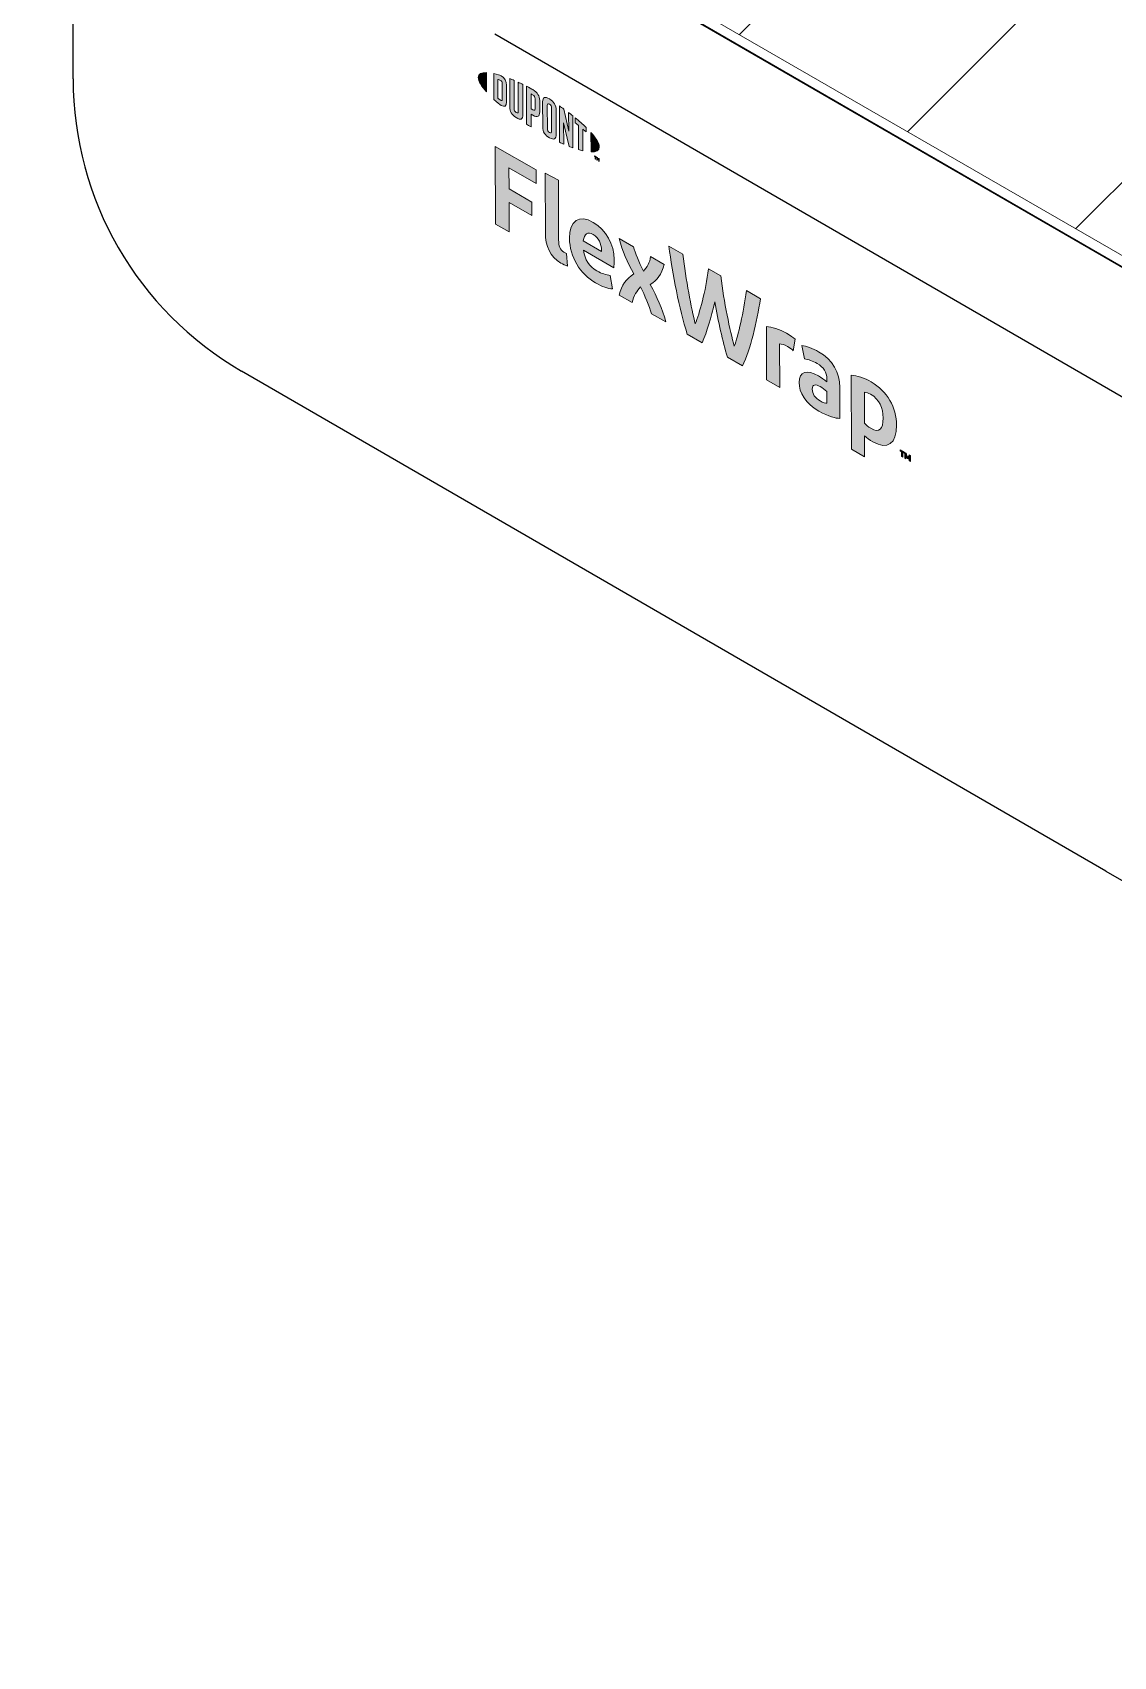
# Model space of a CAD drawing. Extents: x -1328 to 5679, y -4611 to 1603.
# Drawn here: x -863.2 to -805.5, y 869.9 to 956.6 of the extents above; entities that cross this region are included whole.
import ezdxf

# ---------------------------------------------------------------- set-up
doc = ezdxf.new("R2010")
doc.units = 0
doc.header["$MEASUREMENT"] = 0
for name, color, linetype, lineweight in [('G-ANNO-TTLB', 7, 'Continuous', 0), ('Layer 12', 7, 'Continuous', 0), ('TYVEK', 7, 'Continuous', 0)]:
    doc.layers.add(name, color=color, linetype=linetype, lineweight=lineweight)

# ---------------------------------------------------------------- blocks, each defined once
blk = doc.blocks.new('Block_112')
at = {"layer": 'TYVEK', "true_color": 0x003b71, "transparency": 33554687}
h = blk.add_hatch(color=156, dxfattribs=at)
h.dxf.hatch_style = 2
edge = h.paths.add_edge_path()
edge.add_spline(control_points=[(-838.485, 946.333), (-838.485, 946.333), (-838.495, 950.474), (-838.495, 950.474), (-838.495, 950.474), (-836.31, 949.219), (-836.31, 949.219), (-836.31, 949.219), (-836.308, 948.498), (-836.308, 948.498), (-836.308, 948.498), (-837.76, 949.331), (-837.76, 949.331), (-837.76, 949.331), (-837.757, 948.207), (-837.757, 948.207), (-837.757, 948.207), (-836.536, 947.506), (-836.536, 947.506), (-836.536, 947.506), (-836.534, 946.784), (-836.534, 946.784), (-836.534, 946.784), (-837.755, 947.485), (-837.755, 947.485), (-837.755, 947.485), (-837.751, 945.912), (-837.751, 945.912), (-837.751, 945.912), (-838.485, 946.333), (-838.485, 946.333)], knot_values=[0, 0, 0, 0, 1, 1, 1, 2, 2, 2, 3, 3, 3, 4, 4, 4, 5, 5, 5, 6, 6, 6, 7, 7, 7, 8, 8, 8, 9, 9, 9, 10, 10, 10, 10], degree=3, periodic=0)
h = blk.add_hatch(color=156, dxfattribs=at)
h.dxf.hatch_style = 2
edge = h.paths.add_edge_path()
edge.add_spline(control_points=[(-835.112, 945.489), (-835.111, 945.17), (-835.039, 944.957), (-834.834, 944.839), (-834.782, 944.81), (-834.731, 944.786), (-834.685, 944.772), (-834.685, 944.772), (-834.632, 944.098), (-834.632, 944.098), (-834.73, 944.13), (-834.889, 944.197), (-834.991, 944.256), (-835.581, 944.595), (-835.818, 945.174), (-835.82, 945.884), (-835.82, 945.884), (-835.828, 949.043), (-835.828, 949.043), (-835.828, 949.043), (-835.12, 948.684), (-835.12, 948.684), (-835.12, 948.684), (-835.112, 945.489), (-835.112, 945.489)], knot_values=[0, 0, 0, 0, 1, 1, 1, 2, 2, 2, 3, 3, 3, 4, 4, 4, 5, 5, 5, 6, 6, 6, 7, 7, 7, 8, 8, 8, 8], degree=3, periodic=0)
h = blk.add_hatch(color=156, dxfattribs=at)
h.dxf.hatch_style = 2
edge = h.paths.add_edge_path()
edge.add_spline(control_points=[(-833.8, 945.439), (-833.8, 945.439), (-832.826, 944.88), (-832.826, 944.88), (-832.826, 944.88), (-832.826, 944.951), (-832.826, 944.951), (-832.827, 945.282), (-832.981, 945.613), (-833.263, 945.775), (-833.561, 945.946), (-833.755, 945.815), (-833.8, 945.439)], knot_values=[0, 0, 0, 0, 1, 1, 1, 2, 2, 2, 3, 3, 3, 4, 4, 4, 4], degree=3, periodic=0)
edge = h.paths.add_edge_path()
edge.add_spline(control_points=[(-832.242, 942.879), (-832.467, 942.89), (-832.801, 942.999), (-833.139, 943.193), (-833.965, 943.667), (-834.531, 944.595), (-834.533, 945.577), (-834.536, 946.517), (-834.019, 946.859), (-833.265, 946.426), (-832.593, 946.04), (-832.15, 945.236), (-832.148, 944.444), (-832.148, 944.266), (-832.158, 944.118), (-832.168, 944.006), (-832.168, 944.006), (-833.789, 944.937), (-833.789, 944.937), (-833.721, 944.425), (-833.479, 944.074), (-833.069, 943.838), (-832.818, 943.694), (-832.577, 943.62), (-832.356, 943.6), (-832.356, 943.6), (-832.242, 942.879), (-832.242, 942.879)], knot_values=[0, 0, 0, 0, 1, 1, 1, 2, 2, 2, 3, 3, 3, 4, 4, 4, 5, 5, 5, 6, 6, 6, 7, 7, 7, 8, 8, 8, 9, 9, 9, 9], degree=3, periodic=0)
h = blk.add_hatch(color=156, dxfattribs=at)
h.dxf.hatch_style = 2
edge = h.paths.add_edge_path()
edge.add_spline(control_points=[(-831.101, 943.677), (-831.446, 944.312), (-831.719, 944.877), (-831.88, 945.56), (-831.88, 945.56), (-831.115, 945.121), (-831.115, 945.121), (-831.048, 944.816), (-830.821, 944.284), (-830.595, 943.818), (-830.406, 944.034), (-830.242, 944.289), (-830.207, 944.599), (-830.207, 944.599), (-829.489, 944.187), (-829.489, 944.187), (-829.621, 943.648), (-829.845, 943.346), (-830.229, 943.112), (-829.859, 942.42), (-829.606, 941.862), (-829.394, 941.114), (-829.394, 941.114), (-830.159, 941.553), (-830.159, 941.553), (-830.267, 941.946), (-830.525, 942.537), (-830.741, 942.986), (-830.935, 942.773), (-831.119, 942.524), (-831.19, 942.145), (-831.19, 942.145), (-831.877, 942.54), (-831.877, 942.54), (-831.751, 943.081), (-831.511, 943.416), (-831.101, 943.677)], knot_values=[0, 0, 0, 0, 1, 1, 1, 2, 2, 2, 3, 3, 3, 4, 4, 4, 5, 5, 5, 6, 6, 6, 7, 7, 7, 8, 8, 8, 9, 9, 9, 10, 10, 10, 11, 11, 11, 12, 12, 12, 12], degree=3, periodic=0)
h = blk.add_hatch(color=156, dxfattribs=at)
h.dxf.hatch_style = 2
edge = h.paths.add_edge_path()
edge.add_spline(control_points=[(-825.1, 942.784), (-825.1, 942.784), (-824.351, 942.354), (-824.351, 942.354), (-824.543, 941.087), (-824.877, 939.655), (-825.311, 938.77), (-825.311, 938.77), (-826.116, 939.232), (-826.116, 939.232), (-826.369, 940.116), (-826.597, 941.115), (-826.789, 942.194), (-826.982, 941.336), (-827.2, 940.593), (-827.455, 940.001), (-827.455, 940.001), (-828.261, 940.463), (-828.261, 940.463), (-828.674, 941.835), (-829.042, 943.67), (-829.235, 945.158), (-829.235, 945.158), (-828.491, 944.731), (-828.491, 944.731), (-828.329, 943.391), (-828.038, 941.824), (-827.826, 941.011), (-827.608, 941.577), (-827.267, 942.74), (-827.121, 943.944), (-827.121, 943.944), (-826.465, 943.567), (-826.465, 943.567), (-826.308, 942.189), (-825.971, 940.637), (-825.744, 939.816), (-825.54, 940.39), (-825.251, 941.624), (-825.1, 942.784)], knot_values=[0, 0, 0, 0, 1, 1, 1, 2, 2, 2, 3, 3, 3, 4, 4, 4, 5, 5, 5, 6, 6, 6, 7, 7, 7, 8, 8, 8, 9, 9, 9, 10, 10, 10, 11, 11, 11, 12, 12, 12, 13, 13, 13, 13], degree=3, periodic=0)
h = blk.add_hatch(color=156, dxfattribs=at)
h.dxf.hatch_style = 2
edge = h.paths.add_edge_path()
edge.add_spline(control_points=[(-822.958, 940.509), (-822.774, 940.403), (-822.599, 940.279), (-822.496, 940.19), (-822.496, 940.19), (-822.597, 939.581), (-822.597, 939.581), (-822.685, 939.666), (-822.793, 939.74), (-822.9, 939.802), (-823.09, 939.911), (-823.218, 939.943), (-823.326, 939.946), (-823.326, 939.946), (-823.32, 937.627), (-823.32, 937.627), (-823.32, 937.627), (-824.028, 938.033), (-824.028, 938.033), (-824.028, 938.033), (-824.035, 940.867), (-824.035, 940.867), (-823.758, 940.868), (-823.328, 940.721), (-822.958, 940.509)], knot_values=[0, 0, 0, 0, 1, 1, 1, 2, 2, 2, 3, 3, 3, 4, 4, 4, 5, 5, 5, 6, 6, 6, 7, 7, 7, 8, 8, 8, 8], degree=3, periodic=0)
h = blk.add_hatch(color=156, dxfattribs=at)
h.dxf.hatch_style = 2
edge = h.paths.add_edge_path()
edge.add_spline(control_points=[(-820.803, 936.778), (-820.803, 936.778), (-820.804, 937.411), (-820.804, 937.411), (-820.922, 937.509), (-821.045, 937.597), (-821.169, 937.668), (-821.405, 937.803), (-821.589, 937.803), (-821.588, 937.525), (-821.588, 937.276), (-821.434, 937.058), (-821.162, 936.902), (-821.008, 936.813), (-820.88, 936.775), (-820.803, 936.778)], knot_values=[0, 0, 0, 0, 1, 1, 1, 2, 2, 2, 3, 3, 3, 4, 4, 4, 5, 5, 5, 5], degree=3, periodic=0)
edge = h.paths.add_edge_path()
edge.add_spline(control_points=[(-821.232, 936.357), (-821.935, 936.761), (-822.29, 937.36), (-822.291, 937.893), (-822.292, 938.478), (-821.878, 938.583), (-821.262, 938.235), (-821.119, 938.153), (-820.934, 938.023), (-820.805, 937.926), (-820.805, 937.926), (-820.806, 938.068), (-820.806, 938.068), (-820.807, 938.429), (-820.987, 938.703), (-821.33, 938.901), (-821.556, 939.03), (-821.797, 939.127), (-822.007, 939.147), (-822.007, 939.147), (-822.137, 939.86), (-822.137, 939.86), (-821.917, 939.84), (-821.563, 939.708), (-821.25, 939.528), (-820.496, 939.095), (-820.12, 938.419), (-820.118, 937.62), (-820.118, 937.62), (-820.114, 935.975), (-820.114, 935.975), (-820.324, 935.972), (-820.719, 936.063), (-821.232, 936.357)], knot_values=[0, 0, 0, 0, 1, 1, 1, 2, 2, 2, 3, 3, 3, 4, 4, 4, 5, 5, 5, 6, 6, 6, 7, 7, 7, 8, 8, 8, 9, 9, 9, 10, 10, 10, 11, 11, 11, 11], degree=3, periodic=0)
h = blk.add_hatch(color=156, dxfattribs=at)
h.dxf.hatch_style = 2
edge = h.paths.add_edge_path()
edge.add_spline(control_points=[(-818.468, 935.444), (-818.017, 935.185), (-817.807, 935.384), (-817.809, 935.993), (-817.81, 936.525), (-818.006, 936.992), (-818.473, 937.26), (-818.601, 937.334), (-818.693, 937.357), (-818.801, 937.372), (-818.801, 937.372), (-818.797, 935.715), (-818.797, 935.715), (-818.699, 935.612), (-818.617, 935.53), (-818.468, 935.444)], knot_values=[0, 0, 0, 0, 1, 1, 1, 2, 2, 2, 3, 3, 3, 4, 4, 4, 5, 5, 5, 5], degree=3, periodic=0)
edge = h.paths.add_edge_path()
edge.add_spline(control_points=[(-818.364, 934.723), (-818.544, 934.826), (-818.667, 934.92), (-818.795, 935.047), (-818.795, 935.047), (-818.793, 933.923), (-818.793, 933.923), (-818.793, 933.923), (-819.495, 934.326), (-819.495, 934.326), (-819.495, 934.326), (-819.505, 938.272), (-819.505, 938.272), (-819.213, 938.258), (-818.803, 938.123), (-818.439, 937.914), (-817.597, 937.431), (-817.093, 936.551), (-817.091, 935.604), (-817.088, 934.634), (-817.564, 934.263), (-818.364, 934.723)], knot_values=[0, 0, 0, 0, 1, 1, 1, 2, 2, 2, 3, 3, 3, 4, 4, 4, 5, 5, 5, 6, 6, 6, 7, 7, 7, 7], degree=3, periodic=0)
h = blk.add_hatch(color=156, dxfattribs=at)
h.dxf.hatch_style = 2
edge = h.paths.add_edge_path()
edge.add_spline(control_points=[(-816.583, 934.118), (-816.556, 934.03), (-816.532, 933.964), (-816.5, 933.893), (-816.47, 933.929), (-816.449, 933.969), (-816.424, 934.026), (-816.424, 934.026), (-816.35, 933.984), (-816.35, 933.984), (-816.35, 933.984), (-816.349, 933.678), (-816.349, 933.678), (-816.349, 933.678), (-816.414, 933.715), (-816.414, 933.715), (-816.414, 933.715), (-816.414, 933.856), (-816.414, 933.856), (-816.414, 933.856), (-816.411, 933.902), (-816.411, 933.902), (-816.431, 933.868), (-816.456, 933.834), (-816.477, 933.807), (-816.477, 933.807), (-816.526, 933.836), (-816.526, 933.836), (-816.549, 933.888), (-816.574, 933.951), (-816.595, 934.01), (-816.595, 934.01), (-816.592, 933.958), (-816.592, 933.958), (-816.592, 933.958), (-816.591, 933.817), (-816.591, 933.817), (-816.591, 933.817), (-816.656, 933.854), (-816.656, 933.854), (-816.656, 933.854), (-816.657, 934.16), (-816.657, 934.16), (-816.657, 934.16), (-816.583, 934.118), (-816.583, 934.118)], knot_values=[0, 0, 0, 0, 1, 1, 1, 2, 2, 2, 3, 3, 3, 4, 4, 4, 5, 5, 5, 6, 6, 6, 7, 7, 7, 8, 8, 8, 9, 9, 9, 10, 10, 10, 11, 11, 11, 12, 12, 12, 13, 13, 13, 14, 14, 14, 15, 15, 15, 15], degree=3, periodic=0)
edge = h.paths.add_edge_path()
edge.add_spline(control_points=[(-816.829, 934.191), (-816.829, 934.191), (-816.9, 934.232), (-816.9, 934.232), (-816.9, 934.232), (-816.9, 934.3), (-816.9, 934.3), (-816.9, 934.3), (-816.686, 934.177), (-816.686, 934.177), (-816.686, 934.177), (-816.686, 934.109), (-816.686, 934.109), (-816.686, 934.109), (-816.757, 934.15), (-816.757, 934.15), (-816.757, 934.15), (-816.757, 933.912), (-816.757, 933.912), (-816.757, 933.912), (-816.828, 933.953), (-816.828, 933.953), (-816.828, 933.953), (-816.829, 934.191), (-816.829, 934.191)], knot_values=[0, 0, 0, 0, 1, 1, 1, 2, 2, 2, 3, 3, 3, 4, 4, 4, 5, 5, 5, 6, 6, 6, 7, 7, 7, 8, 8, 8, 8], degree=3, periodic=0)
at = {"layer": 'TYVEK'}
for points, knots in [([(-838.485, 946.333), (-838.485, 946.333), (-838.495, 950.474), (-838.495, 950.474), (-838.495, 950.474), (-836.31, 949.219), (-836.31, 949.219), (-836.31, 949.219), (-836.308, 948.498), (-836.308, 948.498), (-836.308, 948.498), (-837.76, 949.331), (-837.76, 949.331), (-837.76, 949.331), (-837.757, 948.207), (-837.757, 948.207), (-837.757, 948.207), (-836.536, 947.506), (-836.536, 947.506), (-836.536, 947.506), (-836.534, 946.784), (-836.534, 946.784), (-836.534, 946.784), (-837.755, 947.485), (-837.755, 947.485), (-837.755, 947.485), (-837.751, 945.912), (-837.751, 945.912), (-837.751, 945.912), (-838.485, 946.333), (-838.485, 946.333)], [0, 0, 0, 0, 1, 1, 1, 2, 2, 2, 3, 3, 3, 4, 4, 4, 5, 5, 5, 6, 6, 6, 7, 7, 7, 8, 8, 8, 9, 9, 9, 10, 10, 10, 10]), ([(-835.112, 945.489), (-835.111, 945.17), (-835.039, 944.957), (-834.834, 944.839), (-834.782, 944.81), (-834.731, 944.786), (-834.685, 944.772), (-834.685, 944.772), (-834.632, 944.098), (-834.632, 944.098), (-834.73, 944.13), (-834.889, 944.197), (-834.991, 944.256), (-835.581, 944.595), (-835.818, 945.174), (-835.82, 945.884), (-835.82, 945.884), (-835.828, 949.043), (-835.828, 949.043), (-835.828, 949.043), (-835.12, 948.684), (-835.12, 948.684), (-835.12, 948.684), (-835.112, 945.489), (-835.112, 945.489)], [0, 0, 0, 0, 1, 1, 1, 2, 2, 2, 3, 3, 3, 4, 4, 4, 5, 5, 5, 6, 6, 6, 7, 7, 7, 8, 8, 8, 8]), ([(-832.242, 942.879), (-832.467, 942.89), (-832.801, 942.999), (-833.139, 943.193), (-833.965, 943.667), (-834.531, 944.595), (-834.533, 945.577), (-834.536, 946.517), (-834.019, 946.859), (-833.265, 946.426), (-832.593, 946.04), (-832.15, 945.236), (-832.148, 944.444), (-832.148, 944.266), (-832.158, 944.118), (-832.168, 944.006), (-832.168, 944.006), (-833.789, 944.937), (-833.789, 944.937), (-833.721, 944.425), (-833.479, 944.074), (-833.069, 943.838), (-832.818, 943.694), (-832.577, 943.62), (-832.356, 943.6), (-832.356, 943.6), (-832.242, 942.879), (-832.242, 942.879)], [0, 0, 0, 0, 1, 1, 1, 2, 2, 2, 3, 3, 3, 4, 4, 4, 5, 5, 5, 6, 6, 6, 7, 7, 7, 8, 8, 8, 9, 9, 9, 9]), ([(-833.8, 945.439), (-833.8, 945.439), (-832.826, 944.88), (-832.826, 944.88), (-832.826, 944.88), (-832.826, 944.951), (-832.826, 944.951), (-832.827, 945.282), (-832.981, 945.613), (-833.263, 945.775), (-833.561, 945.946), (-833.755, 945.815), (-833.8, 945.439)], [0, 0, 0, 0, 1, 1, 1, 2, 2, 2, 3, 3, 3, 4, 4, 4, 4]), ([(-831.101, 943.677), (-831.446, 944.312), (-831.719, 944.877), (-831.88, 945.56), (-831.88, 945.56), (-831.115, 945.121), (-831.115, 945.121), (-831.048, 944.816), (-830.821, 944.284), (-830.595, 943.818), (-830.406, 944.034), (-830.242, 944.289), (-830.207, 944.599), (-830.207, 944.599), (-829.489, 944.187), (-829.489, 944.187), (-829.621, 943.648), (-829.845, 943.346), (-830.229, 943.112), (-829.859, 942.42), (-829.606, 941.862), (-829.394, 941.114), (-829.394, 941.114), (-830.159, 941.553), (-830.159, 941.553), (-830.267, 941.946), (-830.525, 942.537), (-830.741, 942.986), (-830.935, 942.773), (-831.119, 942.524), (-831.19, 942.145), (-831.19, 942.145), (-831.877, 942.54), (-831.877, 942.54), (-831.751, 943.081), (-831.511, 943.416), (-831.101, 943.677)], [0, 0, 0, 0, 1, 1, 1, 2, 2, 2, 3, 3, 3, 4, 4, 4, 5, 5, 5, 6, 6, 6, 7, 7, 7, 8, 8, 8, 9, 9, 9, 10, 10, 10, 11, 11, 11, 12, 12, 12, 12]), ([(-825.1, 942.784), (-825.1, 942.784), (-824.351, 942.354), (-824.351, 942.354), (-824.543, 941.087), (-824.877, 939.655), (-825.311, 938.77), (-825.311, 938.77), (-826.116, 939.232), (-826.116, 939.232), (-826.369, 940.116), (-826.597, 941.115), (-826.789, 942.194), (-826.982, 941.336), (-827.2, 940.593), (-827.455, 940.001), (-827.455, 940.001), (-828.261, 940.463), (-828.261, 940.463), (-828.674, 941.835), (-829.042, 943.67), (-829.235, 945.158), (-829.235, 945.158), (-828.491, 944.731), (-828.491, 944.731), (-828.329, 943.391), (-828.038, 941.824), (-827.826, 941.011), (-827.608, 941.577), (-827.267, 942.74), (-827.121, 943.944), (-827.121, 943.944), (-826.465, 943.567), (-826.465, 943.567), (-826.308, 942.189), (-825.971, 940.637), (-825.744, 939.816), (-825.54, 940.39), (-825.251, 941.624), (-825.1, 942.784)], [0, 0, 0, 0, 1, 1, 1, 2, 2, 2, 3, 3, 3, 4, 4, 4, 5, 5, 5, 6, 6, 6, 7, 7, 7, 8, 8, 8, 9, 9, 9, 10, 10, 10, 11, 11, 11, 12, 12, 12, 13, 13, 13, 13]), ([(-822.958, 940.509), (-822.774, 940.403), (-822.599, 940.279), (-822.496, 940.19), (-822.496, 940.19), (-822.597, 939.581), (-822.597, 939.581), (-822.685, 939.666), (-822.793, 939.74), (-822.9, 939.802), (-823.09, 939.911), (-823.218, 939.943), (-823.326, 939.946), (-823.326, 939.946), (-823.32, 937.627), (-823.32, 937.627), (-823.32, 937.627), (-824.028, 938.033), (-824.028, 938.033), (-824.028, 938.033), (-824.035, 940.867), (-824.035, 940.867), (-823.758, 940.868), (-823.328, 940.721), (-822.958, 940.509)], [0, 0, 0, 0, 1, 1, 1, 2, 2, 2, 3, 3, 3, 4, 4, 4, 5, 5, 5, 6, 6, 6, 7, 7, 7, 8, 8, 8, 8]), ([(-821.232, 936.357), (-821.935, 936.761), (-822.29, 937.36), (-822.291, 937.893), (-822.292, 938.478), (-821.878, 938.583), (-821.262, 938.235), (-821.119, 938.153), (-820.934, 938.023), (-820.805, 937.926), (-820.805, 937.926), (-820.806, 938.068), (-820.806, 938.068), (-820.807, 938.429), (-820.987, 938.703), (-821.33, 938.901), (-821.556, 939.03), (-821.797, 939.127), (-822.007, 939.147), (-822.007, 939.147), (-822.137, 939.86), (-822.137, 939.86), (-821.917, 939.84), (-821.563, 939.708), (-821.25, 939.528), (-820.496, 939.095), (-820.12, 938.419), (-820.118, 937.62), (-820.118, 937.62), (-820.114, 935.975), (-820.114, 935.975), (-820.324, 935.972), (-820.719, 936.063), (-821.232, 936.357)], [0, 0, 0, 0, 1, 1, 1, 2, 2, 2, 3, 3, 3, 4, 4, 4, 5, 5, 5, 6, 6, 6, 7, 7, 7, 8, 8, 8, 9, 9, 9, 10, 10, 10, 11, 11, 11, 11]), ([(-818.364, 934.723), (-818.544, 934.826), (-818.667, 934.92), (-818.795, 935.047), (-818.795, 935.047), (-818.793, 933.923), (-818.793, 933.923), (-818.793, 933.923), (-819.495, 934.326), (-819.495, 934.326), (-819.495, 934.326), (-819.505, 938.272), (-819.505, 938.272), (-819.213, 938.258), (-818.803, 938.123), (-818.439, 937.914), (-817.597, 937.431), (-817.093, 936.551), (-817.091, 935.604), (-817.088, 934.634), (-817.564, 934.263), (-818.364, 934.723)], [0, 0, 0, 0, 1, 1, 1, 2, 2, 2, 3, 3, 3, 4, 4, 4, 5, 5, 5, 6, 6, 6, 7, 7, 7, 7]), ([(-820.803, 936.778), (-820.803, 936.778), (-820.804, 937.411), (-820.804, 937.411), (-820.922, 937.509), (-821.045, 937.597), (-821.169, 937.668), (-821.405, 937.803), (-821.589, 937.803), (-821.588, 937.525), (-821.588, 937.276), (-821.434, 937.058), (-821.162, 936.902), (-821.008, 936.813), (-820.88, 936.775), (-820.803, 936.778)], [0, 0, 0, 0, 1, 1, 1, 2, 2, 2, 3, 3, 3, 4, 4, 4, 5, 5, 5, 5]), ([(-818.468, 935.444), (-818.017, 935.185), (-817.807, 935.384), (-817.809, 935.993), (-817.81, 936.525), (-818.006, 936.992), (-818.473, 937.26), (-818.601, 937.334), (-818.693, 937.357), (-818.801, 937.372), (-818.801, 937.372), (-818.797, 935.715), (-818.797, 935.715), (-818.699, 935.612), (-818.617, 935.53), (-818.468, 935.444)], [0, 0, 0, 0, 1, 1, 1, 2, 2, 2, 3, 3, 3, 4, 4, 4, 5, 5, 5, 5]), ([(-816.829, 934.191), (-816.829, 934.191), (-816.9, 934.232), (-816.9, 934.232), (-816.9, 934.232), (-816.9, 934.3), (-816.9, 934.3), (-816.9, 934.3), (-816.686, 934.177), (-816.686, 934.177), (-816.686, 934.177), (-816.686, 934.109), (-816.686, 934.109), (-816.686, 934.109), (-816.757, 934.15), (-816.757, 934.15), (-816.757, 934.15), (-816.757, 933.912), (-816.757, 933.912), (-816.757, 933.912), (-816.828, 933.953), (-816.828, 933.953), (-816.828, 933.953), (-816.829, 934.191), (-816.829, 934.191)], [0, 0, 0, 0, 1, 1, 1, 2, 2, 2, 3, 3, 3, 4, 4, 4, 5, 5, 5, 6, 6, 6, 7, 7, 7, 8, 8, 8, 8]), ([(-816.583, 934.118), (-816.556, 934.03), (-816.532, 933.964), (-816.5, 933.893), (-816.47, 933.929), (-816.449, 933.969), (-816.424, 934.026), (-816.424, 934.026), (-816.35, 933.984), (-816.35, 933.984), (-816.35, 933.984), (-816.349, 933.678), (-816.349, 933.678), (-816.349, 933.678), (-816.414, 933.715), (-816.414, 933.715), (-816.414, 933.715), (-816.414, 933.856), (-816.414, 933.856), (-816.414, 933.856), (-816.411, 933.902), (-816.411, 933.902), (-816.431, 933.868), (-816.456, 933.834), (-816.477, 933.807), (-816.477, 933.807), (-816.526, 933.836), (-816.526, 933.836), (-816.549, 933.888), (-816.574, 933.951), (-816.595, 934.01), (-816.595, 934.01), (-816.592, 933.958), (-816.592, 933.958), (-816.592, 933.958), (-816.591, 933.817), (-816.591, 933.817), (-816.591, 933.817), (-816.656, 933.854), (-816.656, 933.854), (-816.656, 933.854), (-816.657, 934.16), (-816.657, 934.16), (-816.657, 934.16), (-816.583, 934.118), (-816.583, 934.118)], [0, 0, 0, 0, 1, 1, 1, 2, 2, 2, 3, 3, 3, 4, 4, 4, 5, 5, 5, 6, 6, 6, 7, 7, 7, 8, 8, 8, 9, 9, 9, 10, 10, 10, 11, 11, 11, 12, 12, 12, 13, 13, 13, 14, 14, 14, 15, 15, 15, 15])]:
    blk.add_open_spline(points, degree=3, knots=knots, dxfattribs=at)
blk = doc.blocks.new('Block_113')
at = {"layer": 'TYVEK', "true_color": 0x003b71, "transparency": 33554687}
h = blk.add_hatch(color=156, dxfattribs=at)
h.dxf.hatch_style = 2
edge = h.paths.add_edge_path()
edge.add_spline(control_points=[(-839.397, 954.152), (-839.397, 953.962), (-839.236, 953.691), (-838.956, 953.378), (-838.956, 953.378), (-838.959, 954.417), (-838.959, 954.417), (-839.238, 954.426), (-839.398, 954.341), (-839.397, 954.152)], knot_values=[0, 0, 0, 0, 1, 1, 1, 2, 2, 2, 3, 3, 3, 3], degree=3, periodic=0)
h = blk.add_hatch(color=156, dxfattribs=at)
h.dxf.hatch_style = 2
edge = h.paths.add_edge_path()
edge.add_spline(control_points=[(-838.116, 952.992), (-838.116, 952.913), (-838.157, 952.91), (-838.207, 952.938), (-838.246, 952.961), (-838.305, 953.011), (-838.354, 953.054), (-838.354, 953.054), (-838.357, 954.048), (-838.357, 954.048), (-838.308, 954.035), (-838.248, 954.017), (-838.21, 953.995), (-838.16, 953.967), (-838.118, 953.916), (-838.118, 953.836), (-838.118, 953.836), (-838.116, 952.992), (-838.116, 952.992)], knot_values=[0, 0, 0, 0, 1, 1, 1, 2, 2, 2, 3, 3, 3, 4, 4, 4, 5, 5, 5, 6, 6, 6, 6], degree=3, periodic=0)
edge = h.paths.add_edge_path()
edge.add_spline(control_points=[(-838.178, 954.236), (-838.256, 954.281), (-838.368, 954.319), (-838.572, 954.364), (-838.572, 954.364), (-838.569, 952.986), (-838.569, 952.986), (-838.389, 952.82), (-838.252, 952.705), (-838.174, 952.66), (-837.994, 952.557), (-837.893, 952.625), (-837.893, 952.829), (-837.893, 952.829), (-837.895, 953.744), (-837.895, 953.744), (-837.896, 953.948), (-837.998, 954.133), (-838.178, 954.236)], knot_values=[0, 0, 0, 0, 1, 1, 1, 2, 2, 2, 3, 3, 3, 4, 4, 4, 5, 5, 5, 6, 6, 6, 6], degree=3, periodic=0)
h = blk.add_hatch(color=156, dxfattribs=at)
h.dxf.hatch_style = 2
edge = h.paths.add_edge_path()
edge.add_spline(control_points=[(-837.266, 952.343), (-837.265, 952.263), (-837.289, 952.226), (-837.375, 952.288), (-837.46, 952.348), (-837.483, 952.403), (-837.483, 952.497), (-837.483, 952.497), (-837.487, 953.997), (-837.487, 953.997), (-837.543, 954.022), (-837.669, 954.074), (-837.722, 954.096), (-837.722, 954.096), (-837.719, 952.579), (-837.719, 952.579), (-837.718, 952.337), (-837.616, 952.185), (-837.375, 952.014), (-837.154, 951.858), (-837.019, 951.909), (-837.02, 952.178), (-837.02, 952.178), (-837.024, 953.78), (-837.024, 953.78), (-837.07, 953.804), (-837.221, 953.876), (-837.269, 953.898), (-837.269, 953.898), (-837.266, 952.343), (-837.266, 952.343)], knot_values=[0, 0, 0, 0, 1, 1, 1, 2, 2, 2, 3, 3, 3, 4, 4, 4, 5, 5, 5, 6, 6, 6, 7, 7, 7, 8, 8, 8, 9, 9, 9, 10, 10, 10, 10], degree=3, periodic=0)
h = blk.add_hatch(color=156, dxfattribs=at)
h.dxf.hatch_style = 2
edge = h.paths.add_edge_path()
edge.add_spline(control_points=[(-836.371, 952.487), (-836.371, 952.4), (-836.397, 952.371), (-836.497, 952.428), (-836.497, 952.428), (-836.583, 952.478), (-836.583, 952.478), (-836.583, 952.478), (-836.585, 953.274), (-836.585, 953.274), (-836.547, 953.254), (-836.526, 953.243), (-836.503, 953.23), (-836.395, 953.168), (-836.372, 953.108), (-836.372, 953.019), (-836.372, 953.019), (-836.371, 952.487), (-836.371, 952.487)], knot_values=[0, 0, 0, 0, 1, 1, 1, 2, 2, 2, 3, 3, 3, 4, 4, 4, 5, 5, 5, 6, 6, 6, 6], degree=3, periodic=0)
edge = h.paths.add_edge_path()
edge.add_spline(control_points=[(-836.489, 953.503), (-836.532, 953.528), (-836.688, 953.611), (-836.831, 953.684), (-836.831, 953.684), (-836.827, 951.666), (-836.827, 951.666), (-836.778, 951.635), (-836.65, 951.553), (-836.581, 951.512), (-836.581, 951.512), (-836.582, 952.197), (-836.582, 952.197), (-836.582, 952.197), (-836.486, 952.142), (-836.486, 952.142), (-836.228, 951.995), (-836.122, 952.067), (-836.122, 952.323), (-836.122, 952.323), (-836.124, 952.918), (-836.124, 952.918), (-836.124, 953.169), (-836.245, 953.363), (-836.489, 953.503)], knot_values=[0, 0, 0, 0, 1, 1, 1, 2, 2, 2, 3, 3, 3, 4, 4, 4, 5, 5, 5, 6, 6, 6, 7, 7, 7, 8, 8, 8, 8], degree=3, periodic=0)
h = blk.add_hatch(color=156, dxfattribs=at)
h.dxf.hatch_style = 2
edge = h.paths.add_edge_path()
edge.add_spline(control_points=[(-835.491, 951.278), (-835.49, 951.198), (-835.513, 951.17), (-835.6, 951.217), (-835.69, 951.266), (-835.715, 951.324), (-835.715, 951.406), (-835.715, 951.406), (-835.718, 952.665), (-835.718, 952.665), (-835.718, 952.747), (-835.694, 952.779), (-835.604, 952.725), (-835.517, 952.672), (-835.494, 952.616), (-835.494, 952.536), (-835.494, 952.536), (-835.491, 951.278), (-835.491, 951.278)], knot_values=[0, 0, 0, 0, 1, 1, 1, 2, 2, 2, 3, 3, 3, 4, 4, 4, 5, 5, 5, 6, 6, 6, 6], degree=3, periodic=0)
edge = h.paths.add_edge_path()
edge.add_spline(control_points=[(-835.605, 953.007), (-835.833, 953.15), (-835.968, 953.112), (-835.968, 952.846), (-835.968, 952.846), (-835.964, 951.526), (-835.964, 951.526), (-835.964, 951.246), (-835.841, 951.06), (-835.6, 950.934), (-835.364, 950.81), (-835.242, 950.843), (-835.242, 951.141), (-835.242, 951.141), (-835.245, 952.401), (-835.245, 952.401), (-835.246, 952.686), (-835.357, 952.851), (-835.605, 953.007)], knot_values=[0, 0, 0, 0, 1, 1, 1, 2, 2, 2, 3, 3, 3, 4, 4, 4, 5, 5, 5, 6, 6, 6, 6], degree=3, periodic=0)
h = blk.add_hatch(color=156, dxfattribs=at)
h.dxf.hatch_style = 2
edge = h.paths.add_edge_path()
edge.add_spline(control_points=[(-834.561, 951.285), (-834.561, 951.285), (-834.836, 952.468), (-834.836, 952.468), (-834.911, 952.522), (-835, 952.585), (-835.069, 952.632), (-835.069, 952.632), (-835.065, 950.695), (-835.065, 950.695), (-835.016, 950.672), (-834.892, 950.617), (-834.828, 950.59), (-834.828, 950.59), (-834.85, 951.742), (-834.85, 951.742), (-834.85, 951.742), (-834.559, 950.48), (-834.559, 950.48), (-834.498, 950.456), (-834.408, 950.422), (-834.349, 950.402), (-834.349, 950.402), (-834.353, 952.103), (-834.353, 952.103), (-834.415, 952.153), (-834.527, 952.239), (-834.58, 952.279), (-834.58, 952.279), (-834.561, 951.285), (-834.561, 951.285)], knot_values=[0, 0, 0, 0, 1, 1, 1, 2, 2, 2, 3, 3, 3, 4, 4, 4, 5, 5, 5, 6, 6, 6, 7, 7, 7, 8, 8, 8, 9, 9, 9, 10, 10, 10, 10], degree=3, periodic=0)
h = blk.add_hatch(color=156, dxfattribs=at)
h.dxf.hatch_style = 2
edge = h.paths.add_edge_path()
edge.add_spline(control_points=[(-834.231, 951.736), (-834.17, 951.688), (-834.11, 951.64), (-834.052, 951.592), (-834.052, 951.592), (-834.048, 950.304), (-834.048, 950.304), (-833.995, 950.287), (-833.895, 950.26), (-833.828, 950.245), (-833.828, 950.245), (-833.831, 951.404), (-833.831, 951.404), (-833.767, 951.349), (-833.707, 951.295), (-833.652, 951.245), (-833.652, 951.245), (-833.652, 951.493), (-833.652, 951.493), (-833.827, 951.663), (-834.013, 951.827), (-834.232, 952.005), (-834.232, 952.005), (-834.231, 951.736), (-834.231, 951.736)], knot_values=[0, 0, 0, 0, 1, 1, 1, 2, 2, 2, 3, 3, 3, 4, 4, 4, 5, 5, 5, 6, 6, 6, 7, 7, 7, 8, 8, 8, 8], degree=3, periodic=0)
h = blk.add_hatch(color=156, dxfattribs=at)
h.dxf.hatch_style = 2
edge = h.paths.add_edge_path()
edge.add_spline(control_points=[(-832.946, 950.449), (-832.946, 950.258), (-833.106, 950.172), (-833.385, 950.179), (-833.385, 950.179), (-833.388, 951.22), (-833.388, 951.22), (-833.108, 950.907), (-832.947, 950.637), (-832.946, 950.449)], knot_values=[0, 0, 0, 0, 1, 1, 1, 2, 2, 2, 3, 3, 3, 3], degree=3, periodic=0)
h = blk.add_hatch(color=156, dxfattribs=at)
h.dxf.hatch_style = 2
edge = h.paths.add_edge_path()
edge.add_spline(control_points=[(-833.076, 949.898), (-833.076, 949.898), (-833.049, 949.883), (-833.049, 949.883), (-833.049, 949.883), (-833.01, 949.789), (-833.01, 949.789), (-833.01, 949.789), (-832.971, 949.838), (-832.971, 949.838), (-832.971, 949.838), (-832.945, 949.823), (-832.945, 949.823), (-832.945, 949.823), (-832.944, 949.673), (-832.944, 949.673), (-832.944, 949.673), (-832.969, 949.687), (-832.969, 949.687), (-832.969, 949.687), (-832.969, 949.793), (-832.969, 949.793), (-832.969, 949.793), (-833.009, 949.745), (-833.009, 949.745), (-833.009, 949.745), (-833.011, 949.746), (-833.011, 949.746), (-833.011, 949.746), (-833.051, 949.841), (-833.051, 949.841), (-833.051, 949.841), (-833.051, 949.734), (-833.051, 949.734), (-833.051, 949.734), (-833.075, 949.748), (-833.075, 949.748), (-833.075, 949.748), (-833.076, 949.898), (-833.076, 949.898)], knot_values=[0, 0, 0, 0, 1, 1, 1, 2, 2, 2, 3, 3, 3, 4, 4, 4, 5, 5, 5, 6, 6, 6, 7, 7, 7, 8, 8, 8, 9, 9, 9, 10, 10, 10, 11, 11, 11, 12, 12, 12, 13, 13, 13, 13], degree=3, periodic=0)
edge = h.paths.add_edge_path()
edge.add_spline(control_points=[(-833.168, 949.925), (-833.168, 949.925), (-833.208, 949.948), (-833.208, 949.948), (-833.208, 949.948), (-833.209, 949.974), (-833.209, 949.974), (-833.209, 949.974), (-833.103, 949.914), (-833.103, 949.914), (-833.103, 949.914), (-833.103, 949.888), (-833.103, 949.888), (-833.103, 949.888), (-833.143, 949.911), (-833.143, 949.911), (-833.143, 949.911), (-833.143, 949.787), (-833.143, 949.787), (-833.143, 949.787), (-833.168, 949.801), (-833.168, 949.801), (-833.168, 949.801), (-833.168, 949.925), (-833.168, 949.925)], knot_values=[0, 0, 0, 0, 1, 1, 1, 2, 2, 2, 3, 3, 3, 4, 4, 4, 5, 5, 5, 6, 6, 6, 7, 7, 7, 8, 8, 8, 8], degree=3, periodic=0)
at = {"layer": 'TYVEK'}
for points, knots in [([(-839.397, 954.152), (-839.397, 953.962), (-839.236, 953.691), (-838.956, 953.378), (-838.956, 953.378), (-838.959, 954.417), (-838.959, 954.417), (-839.238, 954.426), (-839.398, 954.341), (-839.397, 954.152)], [0, 0, 0, 0, 1, 1, 1, 2, 2, 2, 3, 3, 3, 3]), ([(-838.178, 954.236), (-838.256, 954.281), (-838.368, 954.319), (-838.572, 954.364), (-838.572, 954.364), (-838.569, 952.986), (-838.569, 952.986), (-838.389, 952.82), (-838.252, 952.705), (-838.174, 952.66), (-837.994, 952.557), (-837.893, 952.625), (-837.893, 952.829), (-837.893, 952.829), (-837.895, 953.744), (-837.895, 953.744), (-837.896, 953.948), (-837.998, 954.133), (-838.178, 954.236)], [0, 0, 0, 0, 1, 1, 1, 2, 2, 2, 3, 3, 3, 4, 4, 4, 5, 5, 5, 6, 6, 6, 6]), ([(-838.116, 952.992), (-838.116, 952.913), (-838.157, 952.91), (-838.207, 952.938), (-838.246, 952.961), (-838.305, 953.011), (-838.354, 953.054), (-838.354, 953.054), (-838.357, 954.048), (-838.357, 954.048), (-838.308, 954.035), (-838.248, 954.017), (-838.21, 953.995), (-838.16, 953.967), (-838.118, 953.916), (-838.118, 953.836), (-838.118, 953.836), (-838.116, 952.992), (-838.116, 952.992)], [0, 0, 0, 0, 1, 1, 1, 2, 2, 2, 3, 3, 3, 4, 4, 4, 5, 5, 5, 6, 6, 6, 6]), ([(-837.266, 952.343), (-837.265, 952.263), (-837.289, 952.226), (-837.375, 952.288), (-837.46, 952.348), (-837.483, 952.403), (-837.483, 952.497), (-837.483, 952.497), (-837.487, 953.997), (-837.487, 953.997), (-837.543, 954.022), (-837.669, 954.074), (-837.722, 954.096), (-837.722, 954.096), (-837.719, 952.579), (-837.719, 952.579), (-837.718, 952.337), (-837.616, 952.185), (-837.375, 952.014), (-837.154, 951.858), (-837.019, 951.909), (-837.02, 952.178), (-837.02, 952.178), (-837.024, 953.78), (-837.024, 953.78), (-837.07, 953.804), (-837.221, 953.876), (-837.269, 953.898), (-837.269, 953.898), (-837.266, 952.343), (-837.266, 952.343)], [0, 0, 0, 0, 1, 1, 1, 2, 2, 2, 3, 3, 3, 4, 4, 4, 5, 5, 5, 6, 6, 6, 7, 7, 7, 8, 8, 8, 9, 9, 9, 10, 10, 10, 10]), ([(-836.489, 953.503), (-836.532, 953.528), (-836.688, 953.611), (-836.831, 953.684), (-836.831, 953.684), (-836.827, 951.666), (-836.827, 951.666), (-836.778, 951.635), (-836.65, 951.553), (-836.581, 951.512), (-836.581, 951.512), (-836.582, 952.197), (-836.582, 952.197), (-836.582, 952.197), (-836.486, 952.142), (-836.486, 952.142), (-836.228, 951.995), (-836.122, 952.067), (-836.122, 952.323), (-836.122, 952.323), (-836.124, 952.918), (-836.124, 952.918), (-836.124, 953.169), (-836.245, 953.363), (-836.489, 953.503)], [0, 0, 0, 0, 1, 1, 1, 2, 2, 2, 3, 3, 3, 4, 4, 4, 5, 5, 5, 6, 6, 6, 7, 7, 7, 8, 8, 8, 8]), ([(-836.371, 952.487), (-836.371, 952.4), (-836.397, 952.371), (-836.497, 952.428), (-836.497, 952.428), (-836.583, 952.478), (-836.583, 952.478), (-836.583, 952.478), (-836.585, 953.274), (-836.585, 953.274), (-836.547, 953.254), (-836.526, 953.243), (-836.503, 953.23), (-836.395, 953.168), (-836.372, 953.108), (-836.372, 953.019), (-836.372, 953.019), (-836.371, 952.487), (-836.371, 952.487)], [0, 0, 0, 0, 1, 1, 1, 2, 2, 2, 3, 3, 3, 4, 4, 4, 5, 5, 5, 6, 6, 6, 6]), ([(-835.605, 953.007), (-835.833, 953.15), (-835.968, 953.112), (-835.968, 952.846), (-835.968, 952.846), (-835.964, 951.526), (-835.964, 951.526), (-835.964, 951.246), (-835.841, 951.06), (-835.6, 950.934), (-835.364, 950.81), (-835.242, 950.843), (-835.242, 951.141), (-835.242, 951.141), (-835.245, 952.401), (-835.245, 952.401), (-835.246, 952.686), (-835.357, 952.851), (-835.605, 953.007)], [0, 0, 0, 0, 1, 1, 1, 2, 2, 2, 3, 3, 3, 4, 4, 4, 5, 5, 5, 6, 6, 6, 6]), ([(-835.491, 951.278), (-835.49, 951.198), (-835.513, 951.17), (-835.6, 951.217), (-835.69, 951.266), (-835.715, 951.324), (-835.715, 951.406), (-835.715, 951.406), (-835.718, 952.665), (-835.718, 952.665), (-835.718, 952.747), (-835.694, 952.779), (-835.604, 952.725), (-835.517, 952.672), (-835.494, 952.616), (-835.494, 952.536), (-835.494, 952.536), (-835.491, 951.278), (-835.491, 951.278)], [0, 0, 0, 0, 1, 1, 1, 2, 2, 2, 3, 3, 3, 4, 4, 4, 5, 5, 5, 6, 6, 6, 6]), ([(-834.561, 951.285), (-834.561, 951.285), (-834.836, 952.468), (-834.836, 952.468), (-834.911, 952.522), (-835, 952.585), (-835.069, 952.632), (-835.069, 952.632), (-835.065, 950.695), (-835.065, 950.695), (-835.016, 950.672), (-834.892, 950.617), (-834.828, 950.59), (-834.828, 950.59), (-834.85, 951.742), (-834.85, 951.742), (-834.85, 951.742), (-834.559, 950.48), (-834.559, 950.48), (-834.498, 950.456), (-834.408, 950.422), (-834.349, 950.402), (-834.349, 950.402), (-834.353, 952.103), (-834.353, 952.103), (-834.415, 952.153), (-834.527, 952.239), (-834.58, 952.279), (-834.58, 952.279), (-834.561, 951.285), (-834.561, 951.285)], [0, 0, 0, 0, 1, 1, 1, 2, 2, 2, 3, 3, 3, 4, 4, 4, 5, 5, 5, 6, 6, 6, 7, 7, 7, 8, 8, 8, 9, 9, 9, 10, 10, 10, 10]), ([(-834.231, 951.736), (-834.17, 951.688), (-834.11, 951.64), (-834.052, 951.592), (-834.052, 951.592), (-834.048, 950.304), (-834.048, 950.304), (-833.995, 950.287), (-833.895, 950.26), (-833.828, 950.245), (-833.828, 950.245), (-833.831, 951.404), (-833.831, 951.404), (-833.767, 951.349), (-833.707, 951.295), (-833.652, 951.245), (-833.652, 951.245), (-833.652, 951.493), (-833.652, 951.493), (-833.827, 951.663), (-834.013, 951.827), (-834.232, 952.005), (-834.232, 952.005), (-834.231, 951.736), (-834.231, 951.736)], [0, 0, 0, 0, 1, 1, 1, 2, 2, 2, 3, 3, 3, 4, 4, 4, 5, 5, 5, 6, 6, 6, 7, 7, 7, 8, 8, 8, 8]), ([(-832.946, 950.449), (-832.946, 950.258), (-833.106, 950.172), (-833.385, 950.179), (-833.385, 950.179), (-833.388, 951.22), (-833.388, 951.22), (-833.108, 950.907), (-832.947, 950.637), (-832.946, 950.449)], [0, 0, 0, 0, 1, 1, 1, 2, 2, 2, 3, 3, 3, 3]), ([(-833.168, 949.925), (-833.168, 949.925), (-833.208, 949.948), (-833.208, 949.948), (-833.208, 949.948), (-833.209, 949.974), (-833.209, 949.974), (-833.209, 949.974), (-833.103, 949.914), (-833.103, 949.914), (-833.103, 949.914), (-833.103, 949.888), (-833.103, 949.888), (-833.103, 949.888), (-833.143, 949.911), (-833.143, 949.911), (-833.143, 949.911), (-833.143, 949.787), (-833.143, 949.787), (-833.143, 949.787), (-833.168, 949.801), (-833.168, 949.801), (-833.168, 949.801), (-833.168, 949.925), (-833.168, 949.925)], [0, 0, 0, 0, 1, 1, 1, 2, 2, 2, 3, 3, 3, 4, 4, 4, 5, 5, 5, 6, 6, 6, 7, 7, 7, 8, 8, 8, 8]), ([(-833.076, 949.898), (-833.076, 949.898), (-833.049, 949.883), (-833.049, 949.883), (-833.049, 949.883), (-833.01, 949.789), (-833.01, 949.789), (-833.01, 949.789), (-832.971, 949.838), (-832.971, 949.838), (-832.971, 949.838), (-832.945, 949.823), (-832.945, 949.823), (-832.945, 949.823), (-832.944, 949.673), (-832.944, 949.673), (-832.944, 949.673), (-832.969, 949.687), (-832.969, 949.687), (-832.969, 949.687), (-832.969, 949.793), (-832.969, 949.793), (-832.969, 949.793), (-833.009, 949.745), (-833.009, 949.745), (-833.009, 949.745), (-833.011, 949.746), (-833.011, 949.746), (-833.011, 949.746), (-833.051, 949.841), (-833.051, 949.841), (-833.051, 949.841), (-833.051, 949.734), (-833.051, 949.734), (-833.051, 949.734), (-833.075, 949.748), (-833.075, 949.748), (-833.075, 949.748), (-833.076, 949.898), (-833.076, 949.898)], [0, 0, 0, 0, 1, 1, 1, 2, 2, 2, 3, 3, 3, 4, 4, 4, 5, 5, 5, 6, 6, 6, 7, 7, 7, 8, 8, 8, 9, 9, 9, 10, 10, 10, 11, 11, 11, 12, 12, 12, 13, 13, 13, 13])]:
    blk.add_open_spline(points, degree=3, knots=knots, dxfattribs=at)
blk = doc.blocks.new('Block_111')
at = {"layer": 'TYVEK'}
for name in ['Block_113', 'Block_112']:
    blk.add_blockref(name, (0, 0), dxfattribs=at)

msp = doc.modelspace()

# ---------------------------------------------------------------- hatches: boundary and pattern name
at = {"layer": 'G-ANNO-TTLB', "true_color": 0xff00ff, "transparency": 33554687}
h = msp.add_hatch(color=6, dxfattribs=at)
edge = h.paths.add_edge_path()
edge.add_spline(control_points=[(1625.998, -853.91), (1625.998, -853.91), (-1303.52, -853.91), (-1303.52, -853.91), (-1303.52, -853.91), (-1303.52, 1603.09), (-1303.52, 1603.09), (-1303.52, 1603.09), (1625.998, 1603.09), (1625.998, 1603.09), (1625.998, 1603.09), (1625.998, -853.91), (1625.998, -853.91)], knot_values=[0, 0, 0, 0, 1, 1, 1, 2, 2, 2, 3, 3, 3, 4, 4, 4, 4], degree=3, periodic=0)
edge = h.paths.add_edge_path()
edge.add_spline(control_points=[(-1294.52, 1594.09), (-1294.52, 1594.09), (-1294.52, -844.91), (-1294.52, -844.91), (-1294.52, -844.91), (1616.998, -844.91), (1616.998, -844.91), (1616.998, -844.91), (1616.998, 1594.09), (1616.998, 1594.09), (1616.998, 1594.09), (-1294.52, 1594.09), (-1294.52, 1594.09)], knot_values=[0, 0, 0, 0, 1, 1, 1, 2, 2, 2, 3, 3, 3, 4, 4, 4, 4], degree=3, periodic=0)
edge.add_line((-1294.52, 1594.09), (-1294.52, 1594.09))
at = {"layer": 'Layer 12', "true_color": 0x000000, "transparency": 33554687}
h = msp.add_hatch(dxfattribs=at)
h.set_pattern_fill('_U', color=18, scale=10, angle=44.99999, style=2, pattern_type=0)
h.set_pattern_definition([(45, (0, 0), (-7.07107, 7.07107), [])])
h.paths.add_polyline_path([(-756.444, 929.678), (-756.228, 916.505), (-832.095, 960.266), (-820.652, 966.792)])

# ---------------------------------------------------------------- linework, layer by layer
at = {"layer": 'G-ANNO-TTLB'}
for points in [[(1625.998, -853.91), (1625.998, -853.91), (-1303.52, -853.91), (-1303.52, -853.91), (-1303.52, -853.91), (-1303.52, 1603.09), (-1303.52, 1603.09), (-1303.52, 1603.09), (1625.998, 1603.09), (1625.998, 1603.09), (1625.998, 1603.09), (1625.998, -853.91), (1625.998, -853.91)], [(-1294.52, 1594.09), (-1294.52, 1594.09), (-1294.52, -844.91), (-1294.52, -844.91), (-1294.52, -844.91), (1616.998, -844.91), (1616.998, -844.91), (1616.998, -844.91), (1616.998, 1594.09), (1616.998, 1594.09), (1616.998, 1594.09), (-1294.52, 1594.09), (-1294.52, 1594.09)]]:
    msp.add_open_spline(points, degree=3, knots=[0, 0, 0, 0, 1, 1, 1, 2, 2, 2, 3, 3, 3, 4, 4, 4, 4], dxfattribs=at)
at = {"layer": 'Layer 12'}
msp.add_lwpolyline([(-756.444, 929.678), (-756.228, 916.505), (-832.095, 960.266), (-820.652, 966.792)], close=True, dxfattribs=at)
at = {"layer": 'TYVEK', "color": 4, "lineweight": 25, "true_color": 0x00ffff}
for p, q in [((-861.007, 954.081), (-861.007, 997.694)), ((-832.643, 959.99), (-755.972, 915.636)), ((-838.517, 956.479), (-795.081, 931.352)), ((-805.925, 911.833), (-852.019, 938.498)), ((-805.925, 911.833), (-782.947, 898.541))]:
    msp.add_line(p, q, dxfattribs=at)
at = {"layer": 'TYVEK', "color": 18, "lineweight": 25, "true_color": 0x000000}
msp.add_line((-755.926, 915.617), (-832.643, 959.997), dxfattribs=at)
at = {"layer": 'TYVEK', "color": 4, "lineweight": 25, "true_color": 0x00ffff}
msp.add_open_spline([(-861.007, 954.081), (-861.007, 947.655), (-857.582, 941.716), (-852.019, 938.498)], degree=3, dxfattribs=at)

# ---------------------------------------------------------------- block references
at = {"layer": 'TYVEK'}
msp.add_blockref('Block_111', (0, 0), dxfattribs=at)

doc.saveas('drawing.dxf')
